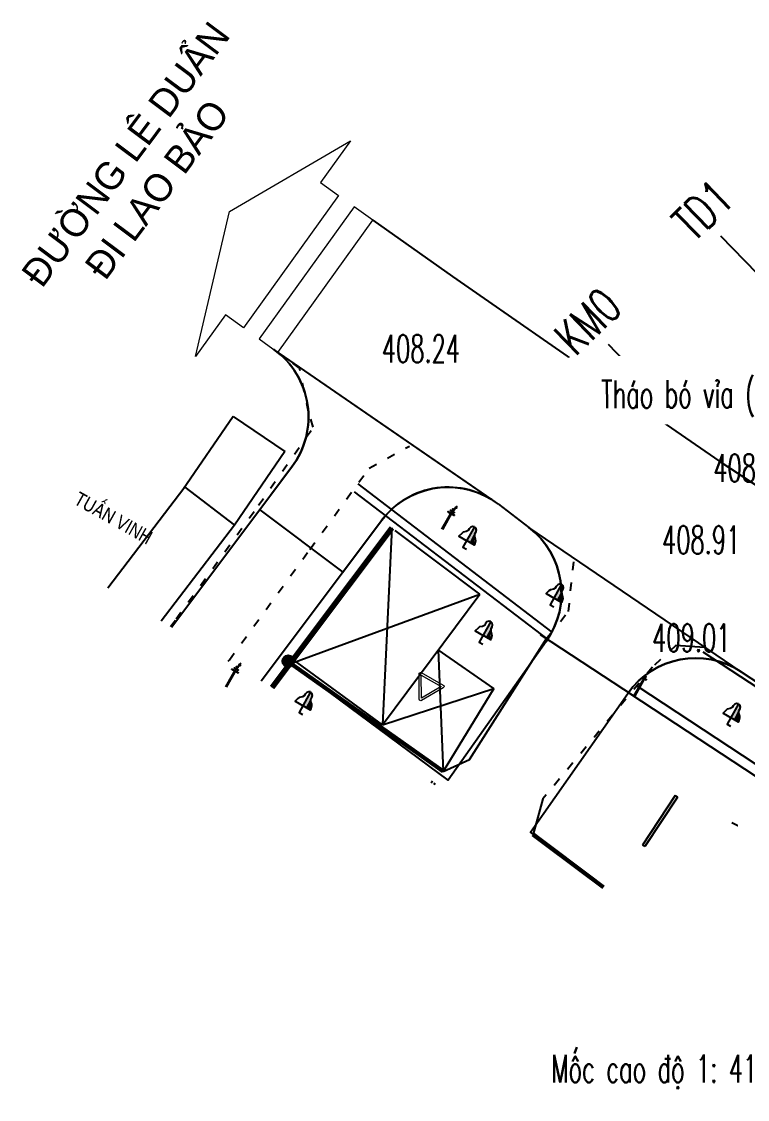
# Model space of a CAD drawing. Header units: centimetres. Extents: x 556321 to 560034, y 1839250 to 1840516.
# Drawn here: x 556321.4 to 556373.8, y 1839288.6 to 1839366.5 of the extents above; entities that cross this region are included whole.
import ezdxf
from ezdxf.enums import TextEntityAlignment as Align

# ---------------------------------------------------------------- set-up
doc = ezdxf.new("R2010")
doc.units = ezdxf.units.CM
doc.header["$MEASUREMENT"] = 0
doc.set_wipeout_variables(frame=1)
doc.linetypes.add('ACAD_ISO03W100', pattern=[30, 12, -18])
doc.linetypes.add('CENTER', pattern=[2, 1.25, -0.25, 0.25, -0.25])
for name, color, linetype in [('CAO DO AN', 6, 'Continuous'), ('cao do Hien Trang', 6, 'Continuous'), ('cao do3', 2, 'Continuous'), ('EL', 7, 'Continuous'), ('ENTPLINETUYEN', 1, 'Continuous'), ('KH_VAT', 8, 'Continuous'), ('Layer4', 4, 'Continuous'), ('pha1', 4, 'Continuous'), ('sh', 4, 'Continuous'), ('sh(bs)', 31, 'Continuous'), ('SH1', 4, 'Continuous'), ('thoat nuoc', 50, 'Continuous'), ('ThongSoTuyen_TuyenPDP', 7, 'Continuous'), ('TIM', 8, 'CENTER')]:
    doc.layers.add(name, color=color, linetype=linetype)
doc.layers.add('Mep duong', color=241, linetype='Continuous', lineweight=50)
doc.styles.add('CHUSO', font='Vnsimple.shx', dxfattribs={"width": 0.7})
doc.styles.add('Khung ten', font='VHAVANB_3.TTF')
doc.styles.get("Standard").update_dxf_attribs({"font": 'Vnsimple.shx', "width": 0.7, "height": 2})
doc.styles.add('style1', font='vnsimple.shx', dxfattribs={"width": 0.7, "height": 1})
doc.styles.add('TDHEADER', font='VHARIALN_3.TTF', dxfattribs={"height": 2})

# ---------------------------------------------------------------- blocks, each defined once
blk = doc.blocks.new('ChieuDungVat8')
at = {"layer": 'KH_VAT', "color": 1}
blk.add_line((0.4782101928722113, 13.42031231382862), (0.6285936401691288, 14.03245026478544), dxfattribs=at)
at = {"layer": 'KH_VAT', "color": 6}
for points in [[(-0.2152834942098707, 13.1036104937084), (0.871904210653156, 13.1036104937084)], [(0.05651343218050897, 0.0235920138657093), (0.2116717840544879, 13.21215834002942), (0.384469767799601, 13.21215834002942), (0.4913885938003659, 0.0235920138657093)], [(-1.845829401165247, 10.51823131972924), (2.44422472990118, 10.51823131972924)], [(-1.030674073379487, 11.85530999815091), (1.687294789822772, 11.85530999815091)]]:
    blk.add_lwpolyline(points, dxfattribs=at)
for points in [[(-0.1492240307852626, 13.11277610482648), (-0.1492240307852626, 13.31333807436749), (-0.05994503595866263, 13.31333807436749), (-0.05994503595866263, 13.11277610482648)], [(0.6877665205392987, 13.11277610482648), (0.6877665205392987, 13.31333807436749), (0.7770455155987293, 13.31333807436749), (0.7770455155987293, 13.11277610482648)], [(-1.767890112707391, 10.51661392627284), (-1.767890112707391, 10.71717589627951), (-1.678611117880791, 10.71717589627951), (-1.678611117880791, 10.51661392627284)], [(-1.176416946342215, 10.51661392627284), (-1.176416946342215, 10.71717589627951), (-1.087137951748446, 10.71717589627951), (-1.087137951748446, 10.51661392627284)], [(-0.9527347849216312, 11.85369260469452), (-0.9527347849216312, 12.05425457470119), (-0.8634557898622006, 12.05425457470119), (-0.8634557898622006, 11.85369260469452)], [(-0.3612616185564548, 11.85369260469452), (-0.3612616185564548, 12.05425457470119), (-0.2719826237298548, 12.05425457470119), (-0.2719826237298548, 11.85369260469452)], [(-0.3612616185564548, 10.51661387272179), (-0.3612616185564548, 10.71717584272847), (-0.2719826237298548, 10.71717584272847), (-0.2719826237298548, 10.51661387272179)], [(0.8998041085433215, 11.86483487812802), (0.8998041085433215, 12.0653968481347), (0.9890831031370908, 12.0653968481347), (0.9890831031370908, 11.86483487812802)], [(0.8998041085433215, 10.5277561461553), (0.8998041085433215, 10.72831811616197), (0.9890831031370908, 10.72831811616197), (0.9890831031370908, 10.5277561461553)], [(1.491277474211529, 11.85369260469452), (1.491277474211529, 12.05425457470119), (1.580556468805298, 12.05425457470119), (1.580556468805298, 11.85369260469452)], [(1.656734048621729, 10.52775619970635), (1.656734048621729, 10.72831816971302), (1.746013043215498, 10.72831816971302), (1.746013043215498, 10.52775619970635)], [(2.248207414057106, 10.51661392627284), (2.248207414057106, 10.71717589627951), (2.337486408883706, 10.71717589627951), (2.337486408883706, 10.51661392627284)]]:
    blk.add_lwpolyline(points, close=True, dxfattribs=at)
at = {"layer": 'KH_VAT', "color": 1}
blk.add_lwpolyline([(1.249889230588451, 16.02661476936191), (0.565644663060084, 14.73034528037533), (1.460426036501303, 14.9931025817059), (0.4785958484280854, 13.38258305983618), (1.03337573655881, 13.82580557232723)], dxfattribs=at)
blk = doc.blocks.new('ChieuDungVat7')
at = {"layer": 'KH_VAT', "color": 6}
for points in [[(-0.3317342698574066, 13.1036104937084), (0.7554534347727895, 13.1036104937084)], [(-0.05993734393268824, 0.0235920138657093), (0.09522100817412138, 13.21215834002942), (0.2680189919192344, 13.21215834002942), (0.3749378179199994, 0.0235920138657093)], [(-1.147124849259853, 11.85530999768525), (1.570844014175236, 11.85530999768525)]]:
    blk.add_lwpolyline(points, dxfattribs=at)
for points in [[(-0.2656748066656291, 13.11277610482648), (-0.2656748066656291, 13.31333807483315), (-0.1763958118390292, 13.31333807483315), (-0.1763958118390292, 13.11277610482648)], [(0.5713157448917627, 13.11277610482648), (0.5713157448917627, 13.31333807483315), (0.6605947397183627, 13.31333807483315), (0.6605947397183627, 13.11277610482648)], [(-1.069185560569167, 11.85369260516018), (-1.069185560569167, 12.05425457470119), (-0.9799065657425672, 12.05425457470119), (-0.9799065657425672, 11.85369260516018)], [(-0.4777123944368213, 11.85369260516018), (-0.4777123944368213, 12.05425457470119), (-0.3884333996102214, 12.05425457470119), (-0.3884333996102214, 11.85369260516018)], [(0.7833533326629549, 11.86483487859368), (0.7833533326629549, 12.0653968481347), (0.8726323274895549, 12.0653968481347), (0.8726323274895549, 11.86483487859368)], [(1.374826698331162, 11.85369260516018), (1.374826698331162, 12.05425457470119), (1.464105693157762, 12.05425457470119), (1.464105693157762, 11.85369260516018)]]:
    blk.add_lwpolyline(points, close=True, dxfattribs=at)
blk = doc.blocks.new('ChieuBangVat13')
for points in [[(1.13686837721616e-13, 6.809675425828686), (-0.4361396495232839, 6.628234363182401), (-0.8845946678229666, 6.139774851601032), (-1.047668500869804, 5.488494855634144), (-1.047668500869804, 4.918625101860016), (-1.373816166964389, 4.389460469182268), (-2.066881934834782, 3.81959071540814), (-2.256136802338915, 3.32446771822697), (-2.559488776196304, 2.239146676411565), (0.09385228529936285, 2.191391696278515)], [(1.13686837721616e-13, 6.809675425828573), (0.4361396495232839, 6.628234363182401), (0.8845946678229666, 6.139774851601032), (1.047668500869804, 5.488494855634144), (1.047668500869804, 4.918625101860016), (1.373816166964389, 4.389460469182268), (1.940263808074633, 3.81959071540814), (2.268899067926213, 3.371836324923152), (2.597530372939218, 2.191391696278515), (-0.09385228529936285, 2.191391696278515)], [(1.13686837721616e-13, 6.809675425828573), (0, 0), (1.181879918590312, 0)]]:
    blk.add_lwpolyline(points)
for points in [[(-0.01316170433074149, 6.806736949313745), (0.4310893200672581, 6.62630637914981), (0.8828703580011279, 6.130123281986471)], [(-0.006818142507654557, 6.797984328950861), (0.8848398678437661, 6.120607622626267), (0.03195114461868798, 2.211182170847223), (0.962374487256966, 2.211182170847223)], [(0.8753442993038334, 6.092534388858894), (1.040996687406732, 5.483580729161986), (0.9129904121427899, 4.927253461419241), (1.040996687406732, 4.889664568291209)], [(0.9016677079662259, 4.92279366351022), (1.060604779375353, 4.869897392622988), (0.9899673992513272, 2.207469879335804), (2.588537068958431, 2.230395997623873)], [(1.40628935033601, 4.3180435138147), (2.266106951562506, 3.362017779853431), (2.539682942275249, 2.327950436425908)]]:
    blk.add_solid(points)
blk = doc.blocks.new('A$C2A113424')
at = {"layer": 'Mep duong', "linetype": 'Continuous', "lineweight": 20, "extrusion": (-0.004496282055146948, 0.001719061481453282, 0.999988414070535)}
blk.add_lwpolyline([(4.322536986824867, 6.79247280023508), (4.830761154897329, 6.598165935739423), (3.402301987192789, 2.861923919200379), (2.89407781927676, 3.056230783792444), (2.44399803933625, 1.879013385726145), (2.335873058389854, 5.535508036274276), (4.772616766727176, 7.969690198559676), (4.322536986810312, 6.79247280047155)], dxfattribs=at)
blk.add_lwpolyline([(5.273641723522699, 6.428841570338148), (3.845182555903653, 2.692599553731802), (4.372020599101048, 2.491176137052379), (5.800479766678257, 6.227418153647811)], close=True, dxfattribs=at)

msp = doc.modelspace()

# ---------------------------------------------------------------- hatches: boundary and pattern name
at = {"layer": 'TIM', "linetype": 'Continuous'}
h = msp.add_hatch(color=256, dxfattribs=at)
h.paths.add_polyline_path([(556341.0077632933, 1839320.081933267, 0.09272112672906774), (556341.057803415, 1839320.229287578), (556340.6388939575, 1839320.289371514), (556341.0597913746, 1839320.24531953, 0.8142961567292202), (556340.2700246216, 1839320.49680976, 1)])
h.paths.add_polyline_path([(556341.057803415, 1839320.229287578, 0.009544153913335096), (556341.0597913746, 1839320.24531953), (556340.6388939575, 1839320.289371514)], flags=17)

# ---------------------------------------------------------------- linework, layer by layer
at = {"layer": 'cao do Hien Trang', "color": 3, "lineweight": -2}
for centre in [(556351.1932507625, 1839341.851294278, 408.239), (556371.4317144356, 1839328.051691633, 408.91), (556370.7213771988, 1839320.974261661, 409.014)]:
    msp.add_circle(centre, 0, dxfattribs=at)
at = {"layer": 'ENTPLINETUYEN'}
for p, q in [((556355.8223643968, 1839331.619866605, 408.239), (556339.6084008053, 1839342.788076089, 408.239)), ((556338.5784702168, 1839331.221214465, 408.239), (556344.5754424508, 1839326.71718027, 408.239)), ((556373.3593994323, 1839319.525347111, 408.239), (556358.0117352637, 1839329.947521635, 408.239))]:
    msp.add_line(p, q, dxfattribs=at)
at = {"layer": 'ENTPLINETUYEN', "elevation": 408.239}
for points in [[(556346.7539824003, 1839352.145901759), (556352.4903621642, 1839348.05611321), (556361.6451276426, 1839341.722677015), (556371.8012416932, 1839334.703361066), (556383.3720897746, 1839327.129380694), (556393.1549636798, 1839321.557876126), (556404.6340549221, 1839316.293343454), (556412.9041939813, 1839312.868970527), (556419.0504820248, 1839310.341826035), (556442.9445240359, 1839300.649524501)], [(556332.2049146862, 1839322.735036541), (556340.9017045426, 1839334.314523961)], [(556355.8223643968, 1839331.619866605), (556358.0117352637, 1839329.947521635)], [(556338.6760788112, 1839318.862373132), (556347.3826992774, 1839330.454949682)], [(556359.269500059, 1839321.716574407), (556352.1944699791, 1839311.705440411), (556340.831287625, 1839320.112847255), (556339.5129083635, 1839318.361573102)], [(556373.3593994323, 1839319.525347111), (556380.819583318, 1839314.628770526), (556387.1008558692, 1839311.066589714), (556387.1970695396, 1839311.024314536)], [(556362.746998677, 1839304.457148846), (556358.1228414287, 1839307.938197873), (556365.1564085458, 1839317.956836961)]]:
    msp.add_lwpolyline(points, dxfattribs=at)
msp.add_lwpolyline([(556355.3370569388, 1839331.954147321), (556339.6084008063, 1839342.788076088, -0.4202218061120622), (556340.9017045426, 1839334.314523961), (556338.5784702167, 1839331.221214465), (556344.5754424509, 1839326.71718027), (556347.3826992774, 1839330.454949682, -0.3880547235441767)], format="xyb", close=True, dxfattribs=at)
msp.add_lwpolyline([(556362.746998677, 1839304.457148846), (556358.1228414287, 1839307.938197873), (556365.1564085458, 1839317.956836961, -0.4050856102329681), (556373.3593994385, 1839319.525347107), (556358.0117352637, 1839329.947521635, -0.403392750963867), (556359.269500059, 1839321.716574407), (556352.1944699791, 1839311.705440411), (556340.831287625, 1839320.112847255), (556339.5129083635, 1839318.361573102)], format="xyb", dxfattribs=at)
at = {"layer": 'ENTPLINETUYEN'}
for centre, start, end in [((556336.1041267556, 1839337.917751317, 408.239), 323.0915689079009, 54.26521013432359), ((556352.1802770646, 1839326.851722327, 408.239), 52.6253439702764, 143.0915689079009), ((556354.3696184506, 1839325.179399875, 408.239), 324.7505340532319, 52.62569822541163), ((556370.0670702878, 1839314.509315931, 408.239), 56.72065167852286, 144.9292966281699)]:
    msp.add_arc(centre, 5.999999999999999, start, end, dxfattribs=at)
at = {"layer": 'Layer4', "lineweight": 20, "elevation": 580.739}
msp.add_lwpolyline([(556351.8366160647, 1839318.565113312), (556351.8366160647, 1839318.565113312, -0.5773502691897132), (556351.8387773592, 1839318.374090523), (556350.2697275893, 1839317.444373251, -0.5773502691895516), (556350.1032163539, 1839317.53801291), (556350.0825824633, 1839319.361708506, -0.5773502691897201), (556350.2469324041, 1839319.459091637), (556350.2469324041, 1839319.459091637)], format="xyb", close=True, dxfattribs=at)
msp.add_lwpolyline([(556350.2410616734, 1839319.281624203), (556351.6880214178, 1839318.467908442), (556350.2598430258, 1839317.621662425)], close=True, dxfattribs=at)
at = {"layer": 'sh'}
for p, q in [((556336.6683771897, 1839337.96196691, 581.3789999999999), (556333.03489786, 1839332.653528631, 580.547)), ((556336.6683771897, 1839337.96196691, 581.3789999999999), (556340.38180666, 1839335.420227039, 581.3789999999999)), ((556340.38180666, 1839335.420227039, 581.3789999999999), (556336.7483273302, 1839330.11178876, 580.547)), ((556333.1722554279, 1839332.843401791, 580.547), (556327.6182466437, 1839325.572410427, 579.8389999999999)), ((556333.1722554279, 1839332.843401791, 580.547), (556336.7483273302, 1839330.11178876, 580.547)), ((556336.7483273302, 1839330.11178876, 580.547), (556331.4559204034, 1839323.183271619, 579.8723478253544)), ((556339.4723840682, 1839318.385824837, 580.9998916014631), (556348.1301056317, 1839329.911980166, 581.3295106597639)), ((556340.831287625, 1839320.112847255, 580.831), (556348.1301056317, 1839329.911980166, 579.996)), ((556348.1301056317, 1839329.911980166, 579.996), (556347.4496470543, 1839315.701954947, 582.5696969639996)), ((556354.4748421115, 1839325.133731438, 581.766), (556348.3697919401, 1839329.731471361, 581.346)), ((556340.831287625, 1839320.112847255, 580.831), (556354.4748421115, 1839325.133731438, 581.766)), ((556347.4496470543, 1839315.701954947, 582.5696969639996), (556354.4748421115, 1839325.133731438, 581.766)), ((556353.7197255293, 1839313.198732822, 580.033), (556359.3453707417, 1839321.996623077, 580.033)), ((556365.6371757331, 1839317.730972957, 583.582), (556358.855688197, 1839322.192839808, 582.086)), ((556355.4907757125, 1839318.326941598, 581.817), (556351.4759718464, 1839321.107555106, 582.1090770117883)), ((556351.4759718464, 1839321.107555106, 582.1090770117883), (556351.8349797486, 1839312.330065256, 580.033)), ((556370.7101924499, 1839321.264184261, 583.345), (556368.63952363, 1839321.416992423, 583.345)), ((556347.4496470543, 1839315.701954947, 582.5696969639996), (556341.0260005203, 1839320.374261848, 580.8087244387539)), ((556347.4496470543, 1839315.701954947, 582.5696969639996), (556355.4907757125, 1839318.326941598, 581.817)), ((556355.4907757125, 1839318.326941598, 581.817), (556351.8349797486, 1839312.330065256, 581.117)), ((556351.8349797486, 1839312.330065256, 580.033), (556353.7197255293, 1839313.198732822, 580.033)), ((556350.953995399, 1839311.514662982, 580.033), (556351.054337082, 1839311.656940433, 580.033)), ((556351.1691194382, 1839311.38592216, 580.033), (556351.25863955, 1839311.512855383, 580.033)), ((556359.0305340643, 1839310.340629132, 583.345), (556358.3159450215, 1839307.79283018, 583.345)), ((556368.57703902, 1839310.583380296, 581.626), (556366.2152253722, 1839307.005806077, 581.785)), ((556368.7439477164, 1839310.473191879, 581.626), (556366.3821340686, 1839306.89561766, 581.785)), ((556368.57703902, 1839310.583380296, 581.626), (556368.7439477163, 1839310.473191879, 581.6260000000061)), ((556366.3821340686, 1839306.89561766, 581.785), (556366.2152253723, 1839307.005806077, 581.7849999999949))]:
    msp.add_line(p, q, dxfattribs=at)
at = {"layer": 'sh', "linetype": 'ACAD_ISO03W100', "ltscale": 0.05}
for p, q in [((556360.8781122981, 1839323.875518849, 580.033), (556361.254583991, 1839327.470480472, 580.033)), ((556359.3453707417, 1839321.996623077, 580.033), (556360.8781122981, 1839323.875518849, 580.033)), ((556368.63952363, 1839321.416992423, 583.345), (556366.93810645, 1839319.860694833, 583.345)), ((556366.93810645, 1839319.860694833, 583.345), (556359.0305340643, 1839310.340629132, 583.345))]:
    msp.add_line(p, q, dxfattribs=at)
at = {"layer": 'sh', "linetype": 'ACAD_ISO03W100', "ltscale": 0.05, "elevation": 408.239}
for points in [[(556332.1265401533, 1839322.781939723), (556332.5423219443, 1839323.33441348), (556338.4978104358, 1839331.549853384), (556342.4470929895, 1839337.183204458), (556342.0937154547, 1839338.303196564), (556341.462201961, 1839341.45425745), (556339.9974258991, 1839342.508170706)], [(556336.3115239851, 1839320.277439228), (556336.3892748922, 1839320.38055583), (556342.2027208405, 1839328.363814952), (556346.4825251542, 1839334.219724705), (556349.3850608878, 1839335.808807083)]]:
    msp.add_lwpolyline(points, dxfattribs=at)
at = {"layer": 'sh'}
for points, elevation in [([(556345.6582569553, 1839333.091906741), (556359.6672399786, 1839322.391183234)], 584.1859999999999), ([(556345.4006920109, 1839332.52193285), (556359.4096750341, 1839321.821209343)], 582.239), ([(556370.5818289486, 1839320.972683297), (556380.6912198167, 1839314.337269563), (556386.9724923677, 1839310.77508875), (556395.4996164864, 1839307.028368683)], 584.382), ([(556365.3140318122, 1839317.943584886), (556377.717352537, 1839309.802524187), (556384.3616832057, 1839306.034449004), (556394.5912269949, 1839301.539705352)], 583.5107142676262), ([(556365.8084462899, 1839318.500677066), (556378.2117670145, 1839310.359616366), (556384.8560976833, 1839306.591541183), (556395.0856414725, 1839302.096797531)], 584.1859999999999)]:
    msp.add_lwpolyline(points, dxfattribs=dict(at, elevation=elevation))
at = {"layer": 'sh', "const_width": 0.4, "elevation": 579.996}
msp.add_lwpolyline([(556339.4723840682, 1839318.385824837), (556348.1301056317, 1839329.911980166)], dxfattribs=at)
at = {"layer": 'sh', "const_width": 0.2999999999999999}
for points in [[(556351.8349797486, 1839312.330065256), (556340.831287625, 1839320.112847255)], [(556358.3159450215, 1839307.79283018), (556363.4097368858, 1839303.958241895), (556358.3025539707, 1839307.774911272)]]:
    msp.add_lwpolyline(points, dxfattribs=at)
at = {"layer": 'sh'}
msp.add_arc((556341.42084122, 1839316.587276867, 580.691), 0.5499999999999999, 49.77618372063454, 68.42705528028758, dxfattribs=at)
at = {"layer": 'SH1', "elevation": 408.736}
msp.add_lwpolyline([(556390.8368294141, 1839299.559117133), (556372.6624520845, 1839308.610952095)], dxfattribs=at)
at = {"layer": 'ThongSoTuyen_TuyenPDP', "color": 1, "lineweight": -2}
for p, q in [((556375.3584919852, 1839347.391893462), (556371.8865408128, 1839350.98988666)), ((556367.2288263547, 1839339.547019786), (556363.7568751823, 1839343.145012985))]:
    msp.add_line(p, q, dxfattribs=at)
at = {"layer": 'TIM', "linetype": 'Continuous'}
msp.add_circle((556340.6388939575, 1839320.289371514, 580.739), 0.4231964236692786, dxfattribs=at)

# ---------------------------------------------------------------- block references
at = {"layer": 'EL', "xscale": 0.1249999999670159, "yscale": 0.1249999999670159, "zscale": 0.1249999999670159, "rotation": 330.6482356197426}
for name, p in [('ChieuDungVat8', (556351.7259305399, 1839329.818632636, 582.942)), ('ChieuDungVat8', (556336.113715386, 1839318.442939866, 579.752)), ('ChieuDungVat7', (556365.5948794903, 1839317.751375443, 583.582))]:
    msp.add_blockref(name, p, dxfattribs=at)
at = {"layer": 'sh', "xscale": 0.2500000000481584, "yscale": 0.2500000000481584, "zscale": 0.2500000000481584, "rotation": 330.6482355732319}
for p in [(556353.2541738256, 1839328.516297466, 583.081), (556359.5502701213, 1839324.366403921, 583.2819999999999), (556354.4330958776, 1839321.672918491, 581.939), (556341.42084122, 1839316.587276867, 580.691), (556372.3264543061, 1839315.734838149, 583.7909999999999)]:
    msp.add_blockref('ChieuBangVat13', p, dxfattribs=at)
at = {"layer": 'thoat nuoc', "extrusion": (-0.04633711009507086, 0.03333976835976805, 0.9983693365051605), "xscale": 2.941226231166644, "yscale": 2.941226231166644, "zscale": 2.941226231166644, "rotation": 110.9233323128818}
msp.add_blockref('A$C2A113424', (-1817953.515307063, -621625.2737387255, 35951.60176305083), dxfattribs=at)

# ---------------------------------------------------------------- texts
at = {"layer": 'CAO DO AN', "color": 6, "lineweight": -2, "width": 0.6}
for s, p in [('408.91', (556367.6305916167, 1839328.051485192, 822.0785000000001)), ('409.01', (556366.92025438, 1839320.974055219, 822.1825))]:
    msp.add_text(s, height=2, dxfattribs=at).set_placement(p)
at = {"layer": 'cao do3', "color": 6, "lineweight": -2, "width": 0.6}
for s, p in [('408.24', (556347.3921279437, 1839341.851087836, 821.4075)), ('408.76', (556371.3330110027, 1839333.233839067, 821.9235))]:
    msp.add_text(s, height=2, dxfattribs=at).set_placement(p)
at = {"layer": 'sh', "style": 'TDHEADER'}
msp.add_text('TUÊN VINH', height=0.9999999999999999, rotation=330.6482355964873, dxfattribs=at).set_placement((556325.0887374006, 1839331.697493368, 748.4555635791367))
at = {"layer": 'sh(bs)', "color": 7, "lineweight": -2, "insert": (556320.7628825863, 1839347.693918984, -9.361), "char_height": 2, "width": 23.43231406994571, "attachment_point": 1, "rotation": 53.218924953549106, "style": 'Khung ten'}
msp.add_mtext('\\pi0.81265;®\xadêng lª duÈn \\P\\pi3.9904;®i lao b¶o', dxfattribs=at)
at = {"layer": 'ThongSoTuyen_TuyenPDP', "color": 1, "lineweight": -2, "width": 0.7}
for s, p in [('TD1', (556369.920368184, 1839350.482254972)), ('KM0', (556361.3774565072, 1839342.238611755))]:
    msp.add_text(s, height=2.5, rotation=43.97864667559813, dxfattribs=at).set_placement(p)

# ---------------------------------------------------------------- next in the draw order: wipeouts: each hides what was drawn before it
at = {"color": 8, "linetype": 'ByBlock'}
for points, layer in [([(556383.9586043622, 1839342.3212167302), (556384.2543015485, 1839342.288828786), (556384.4824896232, 1839342.2167659726), (556384.5866153077, 1839342.1682985164), (556384.8026990842, 1839342.0292174772), (556384.9245334188, 1839341.9211158152), (556385.0889238161, 1839341.722269424), (556385.1784563832, 1839341.5700029347), (556385.2469665182, 1839341.409236137), (556385.2915112337, 1839341.254180332), (556385.3182813546, 1839341.086778405), (556385.3182813546, 1839341.086778405), (556385.3246343349, 1839338.7562642389), (556385.2854982744, 1839338.4316253124), (556385.2062049321, 1839338.1999094016), (556385.1102918383, 1839338.0216528822), (556384.9245334197, 1839337.790335182), (556384.7494578299, 1839337.6424470725), (556384.5240663909, 1839337.5127649107), (556384.3231857872, 1839337.4397847406), (556384.3231857872, 1839337.4397847406), (556383.9586043631, 1839337.3902342666), (556382.7064012168, 1839337.3902342662), (556390.5113690872, 1839326.273615158), (556381.2739133376, 1839337.390234266), (556361.4408051284, 1839337.3902342662), (556361.1564731934, 1839337.4201530025), (556360.9081141258, 1839337.4983778447), (556360.7103339607, 1839337.6019463632), (556360.4748760717, 1839337.7903351826), (556360.252854889, 1839338.0818666457), (556360.1486979792, 1839338.3129844184), (556360.0980516687, 1839338.5051645944), (556360.0747751559, 1839338.756264239), (556360.0747751563, 1839341.4158937717), (556360.1122537613, 1839341.4596762115), (556360.2665300489, 1839341.6531236616), (556360.3677667564, 1839341.8005426214), (556360.4748760717, 1839341.9211158142), (556360.7070522578, 1839342.1074213728), (556360.8361325806, 1839342.1800985883), (556361.023103633, 1839342.2557879041), (556361.292568403, 1839342.3131498497), (556361.4408051277, 1839342.3212167297)], 'pha1'), ([(556396.9983305591, 1839304.852155776), (556397.2940277455, 1839304.8845437202), (556397.5222158202, 1839304.9566065334), (556397.6263415046, 1839305.0050739893), (556397.842425281, 1839305.1441550287), (556397.9642596159, 1839305.2522566908), (556398.1286500131, 1839305.451103082), (556398.2181825801, 1839305.6033695713), (556398.2866927152, 1839305.764136369), (556398.3312374307, 1839305.9191921742), (556398.3580075516, 1839306.0865941013), (556398.3580075515, 1839306.086594101), (556398.3643605319, 1839308.4171082673), (556398.3252244714, 1839308.7417471937), (556398.245931129, 1839308.9734631046), (556398.1500180353, 1839309.1517196237), (556397.9642596166, 1839309.3830373238), (556397.7891840269, 1839309.5309254334), (556397.5637925878, 1839309.660607595), (556397.3629119841, 1839309.7335877656), (556397.3629119841, 1839309.7335877656), (556396.9983305602, 1839309.7831382393), (556395.7461274137, 1839309.7831382395), (556398.5862458306, 1839322.5677566654), (556394.3136395346, 1839309.78313824), (556374.4805313253, 1839309.7831382395), (556374.1961993905, 1839309.7532195034), (556373.9478403227, 1839309.6749946615), (556373.7500601577, 1839309.5714261425), (556373.5146022687, 1839309.3830373231), (556373.2925810859, 1839309.09150586), (556373.1884241761, 1839308.8603880876), (556373.1377778655, 1839308.6682079118), (556373.1145013529, 1839308.4171082668), (556373.1145013534, 1839305.7574787342), (556373.1519799582, 1839305.7136962945), (556373.3062562458, 1839305.520248844), (556373.4074929534, 1839305.3728298843), (556373.5146022687, 1839305.2522566917), (556373.7467784549, 1839305.065951133), (556373.8758587777, 1839304.9932739178), (556374.0628298299, 1839304.917584602), (556374.3322945999, 1839304.8602226563), (556374.4805313247, 1839304.8521557762)], 'pha1'), ([(556380.3332297882, 1839288.64087082), (556380.5192333852, 1839288.6748142696), (556380.6908539989, 1839288.7408376406), (556380.8625236041, 1839288.8486720521), (556380.9822061823, 1839288.9587915854), (556381.0565069249, 1839289.0493743385), (556381.1764874309, 1839289.2670483014), (556381.2244678889, 1839289.4237478862), (556381.2462943796, 1839289.5878522722), (556381.2436487785, 1839289.7250082905), (556381.2436487785, 1839289.7250082905), (556381.2475140117, 1839289.656430048), (556381.2479140116, 1839291.6781346214), (556381.2473048368, 1839292.0801051636), (556381.1956384141, 1839292.3634461958), (556381.1010803157, 1839292.565950335), (556380.9551192896, 1839292.7512982527), (556380.8341317204, 1839292.8544342502), (556380.6697642541, 1839292.9509375312), (556380.5095045504, 1839293.0094444226), (556380.5095045504, 1839293.0094444226), (556380.2480393943, 1839293.0442563705), (556378.6298062825, 1839293.0444048967), (556389.2036972939, 1839304.090166071), (556377.4401544699, 1839293.0446554702), (556358.9100554297, 1839293.0477285485), (556358.627945777, 1839293.0442268825), (556358.3603338358, 1839293.0307632156), (556358.1243741444, 1839292.9554899705), (556357.8368917976, 1839292.7549338262), (556357.6076920021, 1839292.3991188447), (556357.5474023899, 1839292.1309811121), (556357.5439231315, 1839291.9329236033), (556357.5439000849, 1839291.6818239596), (556357.5434942816, 1839289.596881064), (556357.675568933, 1839289.144010508), (556357.9413565006, 1839288.842308981), (556357.9413565006, 1839288.842308981), (556357.9413565006, 1839288.842308981), (556357.9413565006, 1839288.842308981), (556358.1852799441, 1839288.7070603038), (556358.3349890352, 1839288.6626777472), (556358.4629175572, 1839288.6439500535), (556358.562081509, 1839288.64087082)], 'TIM')]:
    msp.add_wipeout(points, dxfattribs=at).dxf.layer = layer

# ---------------------------------------------------------------- next in the draw order: texts
at = {"layer": 'pha1', "color": 3, "style": 'CHUSO', "width": 0.6}
msp.add_text('Th¸o bã vØa (L=2.50m)', height=1.999999999999999, rotation=0.1601308852834099, dxfattribs=at).set_placement((556372.8434578433, 1839338.586843731, 25.26750000000131), align=Align.CENTER)
at = {"layer": 'TIM', "color": 3, "style": 'style1', "width": 0.6}
msp.add_text('Mèc cao ®é 1: 410.016', height=1.999999999999999, dxfattribs=at).set_placement((556369.3942186792, 1839289.854530799), align=Align.CENTER)

doc.saveas('drawing.dxf')
